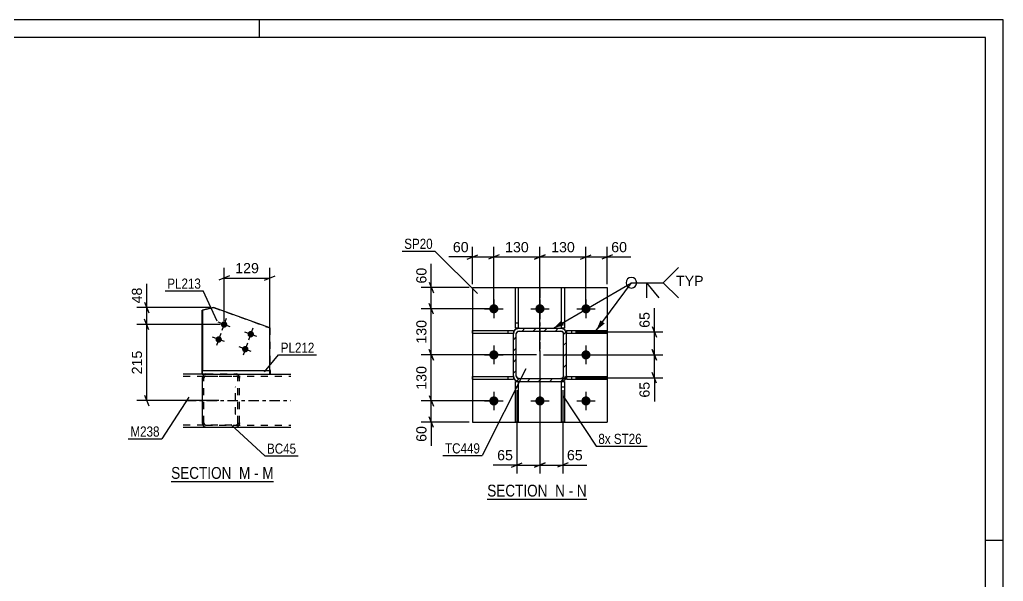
# Model space of a CAD drawing. Header units: millimetres. Extents: x -178 to 663, y -245 to 349.
# Drawn here: x 385.1 to 662.8, y 190.7 to 349.3 of the extents above; entities that cross this region are included whole.
import ezdxf

# ---------------------------------------------------------------- set-up
doc = ezdxf.new("R2010")
doc.units = ezdxf.units.MM
doc.linetypes.add('DXK_LINE_DOT2', pattern=[3.9198, 1.9599, -1.9599])
doc.linetypes.add('DXK_LINE_DOT3', pattern=[5.9187, 2.979, -0.9799, 0.9799, -0.9799])
doc.styles.add('Arial', font='ARIAL.TTF', dxfattribs={"height": 0.2})
doc.styles.add('Arial Narrow', font='ARIALN.TTF', dxfattribs={"height": 0.2})

# ---------------------------------------------------------------- blocks, each defined once
blk = doc.blocks.new('Unknown-339278997-1130')
at = {"color": 5, "linetype": 'Continuous'}
for p, q in [((662.81, 349.29), (-178.19, 349.29)), ((452.81, 344.29), (452.81, 349.29)), ((662.81, -244.71), (662.81, 349.29)), ((657.81, 344.29), (-173.19, 344.29)), ((657.81, -239.71), (657.81, 344.29)), ((662.81, 202.29), (657.81, 202.29))]:
    blk.add_line(p, q, dxfattribs=at)
blk = doc.blocks.new('Unknown-339278997-19 - 26130')
at = {"color": 6, "linetype": 'Continuous'}
blk.add_line((517.13, 213.91), (545.2, 213.91), dxfattribs=at)
at = {"color": 0, "linetype": 'Continuous'}
blk.add_wipeout([(535.24, 214.66), (535.24, 218.16), (517.13, 218.16), (517.13, 214.66)], dxfattribs=at)
at = {"color": 7, "linetype": 'Continuous', "style": 'Arial Narrow'}
blk.add_text('SECTION ', height=3.34, dxfattribs=at).set_placement((517.13, 214.66))
at = {"color": 0, "linetype": 'Continuous'}
blk.add_wipeout([(539.06, 214.66), (539.06, 218.16), (536.29, 218.16), (536.29, 214.66)], dxfattribs=at)
blk.add_wipeout([(541.38, 214.66), (541.38, 218.16), (540.11, 218.16), (540.11, 214.66)], dxfattribs=at)
at = {"color": 7, "linetype": 'Continuous', "style": 'Arial Narrow'}
blk.add_text('N', height=3.34, dxfattribs=at).set_placement((536.29, 214.66))
at = {"color": 0, "linetype": 'Continuous'}
blk.add_wipeout([(545.2, 214.66), (545.2, 218.16), (542.43, 218.16), (542.43, 214.66)], dxfattribs=at)
at = {"color": 7, "linetype": 'Continuous', "style": 'Arial Narrow'}
for s, p in [('N', (542.43, 214.66)), ('-', (540.11, 214.66))]:
    blk.add_text(s, height=3.34, dxfattribs=at).set_placement(p)
blk = doc.blocks.new('Unknown-339278997-22 - 27141')
at = {"color": 6, "linetype": 'Continuous'}
blk.add_line((427.91, 218.91), (456.84, 218.91), dxfattribs=at)
at = {"color": 0, "linetype": 'Continuous'}
blk.add_wipeout([(446.02, 219.66), (446.02, 223.16), (427.91, 223.16), (427.91, 219.66)], dxfattribs=at)
at = {"color": 7, "linetype": 'Continuous', "style": 'Arial Narrow'}
blk.add_text('SECTION ', height=3.34, dxfattribs=at).set_placement((427.91, 219.66))
at = {"color": 0, "linetype": 'Continuous'}
blk.add_wipeout([(450.27, 219.66), (450.27, 223.16), (447.07, 223.16), (447.07, 219.66)], dxfattribs=at)
blk.add_wipeout([(452.59, 219.66), (452.59, 223.16), (451.32, 223.16), (451.32, 219.66)], dxfattribs=at)
at = {"color": 7, "linetype": 'Continuous', "style": 'Arial Narrow'}
blk.add_text('M', height=3.34, dxfattribs=at).set_placement((447.07, 219.66))
at = {"color": 0, "linetype": 'Continuous'}
blk.add_wipeout([(456.84, 219.66), (456.84, 223.16), (453.64, 223.16), (453.64, 219.66)], dxfattribs=at)
at = {"color": 7, "linetype": 'Continuous', "style": 'Arial Narrow'}
for s, p in [('M', (453.64, 219.66)), ('-', (451.32, 219.66))]:
    blk.add_text(s, height=3.34, dxfattribs=at).set_placement(p)
blk = doc.blocks.new('Part-339278997-26217 - 26130')
at = {"color": 2, "linetype": 'Continuous'}
for p, q in [((538.1, 235.66), (538.1, 247.16)), ((538.1, 247.16), (538.9, 247.16)), ((538.9, 247.16), (538.9, 235.66)), ((538.9, 235.66), (538.1, 235.66))]:
    blk.add_line(p, q, dxfattribs=at)
at = {"color": 7, "linetype": 'DXK_LINE_DOT2'}
blk.add_line((538.1, 245.66), (538.9, 245.66), dxfattribs=at)
blk = doc.blocks.new('Part-339278997-26222 - 26130')
at = {"color": 2, "linetype": 'Continuous'}
for p, q in [((539.5, 261.56), (551, 261.56)), ((539.5, 261.56), (539.5, 260.76)), ((551, 260.76), (551, 261.56)), ((539.5, 260.76), (551, 260.76))]:
    blk.add_line(p, q, dxfattribs=at)
at = {"color": 7, "linetype": 'DXK_LINE_DOT2'}
blk.add_line((541, 260.76), (541, 261.56), dxfattribs=at)
blk = doc.blocks.new('Part-339278997-26134 - 26130')
at = {"linetype": 'Continuous'}
h = blk.add_hatch(dxfattribs=at)
h.set_pattern_fill('', scale=0.7, style=0, pattern_type=0)
h.set_pattern_definition([(45, (537.9043, 247.1632), (-1.57154, 1.57154), [])])
h.paths.add_polyline_path([(526.1, 247.16), (537.9, 247.16), (538.52, 247.28), (539.04, 247.63), (539.38, 248.15), (539.5, 248.76), (539.5, 260.56), (539.38, 261.18), (539.04, 261.69), (538.52, 262.04), (537.9, 262.16), (526.1, 262.16), (525.49, 262.04), (524.97, 261.69), (524.63, 261.18), (524.5, 260.56), (524.5, 248.76), (524.63, 248.15), (524.97, 247.63), (525.49, 247.28)])
h.paths.add_polyline_path([(525.37, 248.46), (525.3, 248.76), (525.3, 260.56), (525.37, 260.87), (525.54, 261.13), (525.8, 261.3), (526.1, 261.36), (537.9, 261.36), (538.21, 261.3), (538.47, 261.13), (538.64, 260.87), (538.7, 260.56), (538.7, 248.76), (538.64, 248.46), (538.47, 248.2), (538.21, 248.02), (537.9, 247.96), (526.1, 247.96), (525.8, 248.02), (525.54, 248.2)])
at = {"color": 7, "linetype": 'DXK_LINE_DOT2'}
for p, q in [((524.5, 260.56), (524.63, 261.18)), ((525.49, 262.04), (526.1, 262.16)), ((526.1, 261.36), (525.8, 261.3)), ((526.1, 262.16), (537.9, 262.16)), ((526.1, 261.36), (537.9, 261.36)), ((537.9, 262.16), (538.52, 262.04)), ((538.21, 261.3), (537.9, 261.36)), ((539.38, 261.18), (539.5, 260.56)), ((524.5, 248.76), (524.5, 260.56)), ((525.37, 260.87), (525.3, 260.56)), ((525.3, 248.76), (525.3, 260.56)), ((538.7, 260.56), (538.64, 260.87)), ((538.7, 248.76), (538.7, 260.56)), ((539.5, 248.76), (539.5, 260.56)), ((524.63, 248.15), (524.5, 248.76)), ((525.3, 248.76), (525.37, 248.46)), ((526.1, 247.16), (525.49, 247.28)), ((525.8, 248.02), (526.1, 247.96)), ((526.1, 247.96), (537.9, 247.96)), ((526.1, 247.16), (537.9, 247.16)), ((537.9, 247.96), (538.21, 248.02)), ((538.52, 247.28), (537.9, 247.16)), ((538.64, 248.46), (538.7, 248.76)), ((539.5, 248.76), (539.38, 248.15))]:
    blk.add_line(p, q, dxfattribs=at)
at = {"color": 2, "linetype": 'Continuous'}
for p, q in [((524.63, 261.18), (524.5, 260.56)), ((526.1, 262.16), (525.49, 262.04)), ((525.8, 261.3), (526.1, 261.36)), ((526.1, 262.16), (537.9, 262.16)), ((526.1, 261.36), (537.9, 261.36)), ((538.52, 262.04), (537.9, 262.16)), ((537.9, 261.36), (538.21, 261.3)), ((539.5, 260.56), (539.38, 261.18)), ((524.5, 248.76), (524.5, 260.56)), ((525.3, 260.56), (525.37, 260.87)), ((525.3, 248.76), (525.3, 260.56)), ((538.64, 260.87), (538.7, 260.56)), ((538.7, 248.76), (538.7, 260.56)), ((539.5, 248.76), (539.5, 260.56)), ((524.5, 248.76), (524.63, 248.15)), ((525.37, 248.46), (525.3, 248.76)), ((525.49, 247.28), (526.1, 247.16)), ((526.1, 247.96), (525.8, 248.02)), ((526.1, 247.96), (537.9, 247.96)), ((526.1, 247.16), (537.9, 247.16)), ((538.21, 248.02), (537.9, 247.96)), ((537.9, 247.16), (538.52, 247.28)), ((538.7, 248.76), (538.64, 248.46)), ((539.38, 248.15), (539.5, 248.76))]:
    blk.add_line(p, q, dxfattribs=at)
at = {"color": 7, "linetype": 'DXK_LINE_DOT3'}
blk.add_line((532, 254.66), (532, 254.66), dxfattribs=at)
at = {"color": 7, "linetype": 'DXK_LINE_DOT2'}
for centre, radius, start, end in [((526.1, 260.56), 1.6, 112.5, 157.5), ((526.1, 260.56), 0.8, 112.5, 157.5), ((537.9, 260.56), 0.8, 22.5, 67.5), ((537.9, 260.56), 1.6, 22.5, 67.5), ((526.1, 248.76), 1.6, 202.5, 247.5), ((526.1, 248.76), 0.8, 202.5, 247.5), ((537.9, 248.76), 0.8, 292.5, 337.5), ((537.9, 248.76), 1.6, 292.5, 337.5)]:
    blk.add_arc(centre, radius, start, end, dxfattribs=at)
at = {"color": 2, "linetype": 'Continuous'}
for centre, radius, start, end in [((526.1, 260.56), 1.6, 112.5, 157.5), ((526.1, 260.56), 0.8, 112.5, 157.5), ((537.9, 260.56), 0.8, 22.5, 67.5), ((537.9, 260.56), 1.6, 22.5, 67.5), ((526.1, 248.76), 1.6, 202.5, 247.5), ((526.1, 248.76), 0.8, 202.5, 247.5), ((537.9, 248.76), 0.8, 292.5, 337.5), ((537.9, 248.76), 1.6, 292.5, 337.5)]:
    blk.add_arc(centre, radius, start, end, dxfattribs=at)
blk = doc.blocks.new('Part-339278997-26219 - 26130')
at = {"color": 2, "linetype": 'Continuous'}
for p, q in [((538.1, 262.16), (538.1, 273.66)), ((538.1, 273.66), (538.9, 273.66)), ((538.9, 273.66), (538.9, 262.16)), ((538.9, 262.16), (538.1, 262.16))]:
    blk.add_line(p, q, dxfattribs=at)
at = {"color": 7, "linetype": 'DXK_LINE_DOT2'}
blk.add_line((538.1, 263.66), (538.9, 263.66), dxfattribs=at)
blk = doc.blocks.new('Part-339278997-26187 - 26130')
at = {"linetype": 'Continuous'}
for points in [[(532, 262.06, -1), (532, 262.26, -1)], [(532, 247.06, -1), (532, 247.26, -1)]]:
    blk.add_hatch(color=246, dxfattribs=at).paths.add_polyline_path(points)
at = {"color": 2, "linetype": 'Continuous'}
for p, q in [((513, 273.66), (551, 273.66)), ((513, 273.66), (513, 235.66)), ((551, 273.66), (551, 235.66)), ((513, 235.66), (551, 235.66))]:
    blk.add_line(p, q, dxfattribs=at)
at = {"color": 7, "linetype": 'DXK_LINE_DOT3'}
blk.add_line((532, 273.66), (532, 235.66), dxfattribs=at)
at = {"color": 246, "linetype": 'DXK_LINE_DOT2'}
blk.add_line((532, 262.16), (532, 247.16), dxfattribs=at)
at = {"color": 246, "linetype": 'Continuous'}
for centre in [(532, 262.16), (532, 247.16)]:
    blk.add_circle(centre, 0.1, dxfattribs=at)
blk = doc.blocks.new('Part-339278997-26218 - 26130')
at = {"color": 2, "linetype": 'Continuous'}
for p, q in [((525.1, 235.66), (525.1, 247.16)), ((525.1, 247.16), (525.9, 247.16)), ((525.9, 247.16), (525.9, 235.66)), ((525.9, 235.66), (525.1, 235.66))]:
    blk.add_line(p, q, dxfattribs=at)
at = {"color": 7, "linetype": 'DXK_LINE_DOT2'}
blk.add_line((525.1, 245.66), (525.9, 245.66), dxfattribs=at)
blk = doc.blocks.new('Part-339278997-26220 - 26130')
at = {"color": 2, "linetype": 'Continuous'}
for p, q in [((525.1, 262.16), (525.1, 273.66)), ((525.1, 273.66), (525.9, 273.66)), ((525.9, 273.66), (525.9, 262.16)), ((525.9, 262.16), (525.1, 262.16))]:
    blk.add_line(p, q, dxfattribs=at)
at = {"color": 7, "linetype": 'DXK_LINE_DOT2'}
blk.add_line((525.1, 263.66), (525.9, 263.66), dxfattribs=at)
blk = doc.blocks.new('Part-339278997-26221 - 26130')
at = {"color": 2, "linetype": 'Continuous'}
for p, q in [((539.5, 248.56), (551, 248.56)), ((539.5, 248.56), (539.5, 247.76)), ((539.5, 247.76), (551, 247.76)), ((551, 247.76), (551, 248.56))]:
    blk.add_line(p, q, dxfattribs=at)
at = {"color": 7, "linetype": 'DXK_LINE_DOT2'}
blk.add_line((541, 247.76), (541, 248.56), dxfattribs=at)
blk = doc.blocks.new('Part-339278997-26223 - 26130')
at = {"color": 2, "linetype": 'Continuous'}
for p, q in [((513, 247.76), (513, 248.56)), ((513, 248.56), (524.5, 248.56)), ((513, 247.76), (524.5, 247.76)), ((524.5, 248.56), (524.5, 247.76))]:
    blk.add_line(p, q, dxfattribs=at)
at = {"color": 7, "linetype": 'DXK_LINE_DOT2'}
blk.add_line((523, 247.76), (523, 248.56), dxfattribs=at)
blk = doc.blocks.new('Part-339278997-26224 - 26130')
at = {"color": 2, "linetype": 'Continuous'}
for p, q in [((513, 260.76), (513, 261.56)), ((513, 261.56), (524.5, 261.56)), ((524.5, 261.56), (524.5, 260.76)), ((513, 260.76), (524.5, 260.76))]:
    blk.add_line(p, q, dxfattribs=at)
at = {"color": 7, "linetype": 'DXK_LINE_DOT2'}
blk.add_line((523, 260.76), (523, 261.56), dxfattribs=at)
blk = doc.blocks.new('Bolt-339278997-26238 - 26130')
at = {"linetype": 'Continuous'}
for points in [[(520.3, 267.66, -1), (517.7, 267.66, -1)], [(533.3, 267.66, -1), (530.7, 267.66, -1)], [(546.3, 267.66, -1), (543.7, 267.66, -1)], [(520.3, 254.66, -1), (517.7, 254.66, -1)], [(546.3, 254.66, -1), (543.7, 254.66, -1)], [(520.3, 241.66, -1), (517.7, 241.66, -1)], [(533.3, 241.66, -1), (530.7, 241.66, -1)], [(546.3, 241.66, -1), (543.7, 241.66, -1)]]:
    blk.add_hatch(color=1, dxfattribs=at).paths.add_polyline_path(points)
at = {"color": 1, "linetype": 'Continuous'}
for p, q in [((519, 270.26), (519, 265.06)), ((532, 270.26), (532, 265.06)), ((545, 270.26), (545, 265.06)), ((516.4, 267.66), (521.6, 267.66)), ((529.4, 267.66), (534.6, 267.66)), ((542.4, 267.66), (547.6, 267.66)), ((519, 257.26), (519, 252.06)), ((545, 257.26), (545, 252.06)), ((516.4, 254.66), (521.6, 254.66)), ((542.4, 254.66), (547.6, 254.66)), ((516.4, 241.66), (521.6, 241.66)), ((519, 244.26), (519, 239.06)), ((529.4, 241.66), (534.6, 241.66)), ((532, 244.26), (532, 239.06)), ((542.4, 241.66), (547.6, 241.66)), ((545, 244.26), (545, 239.06))]:
    blk.add_line(p, q, dxfattribs=at)
blk = doc.blocks.new('Part-339278997-27148 - 27141')
at = {"color": 2, "linetype": 'Continuous'}
for p, q in [((431.3, 249.28), (436.74, 249.28)), ((436.81, 248.54), (436.75, 248.08)), ((436.75, 235.48), (436.75, 248.08)), ((437, 248.93), (436.81, 248.54)), ((437.27, 249.19), (437, 248.93)), ((437.58, 249.28), (437.27, 249.19)), ((437.47, 249.28), (437.8, 249.28)), ((431.3, 234.28), (437.49, 234.28))]:
    blk.add_line(p, q, dxfattribs=at)
at = {"color": 7, "linetype": 'DXK_LINE_DOT2'}
for p, q in [((431.3, 248.68), (446.33, 248.68)), ((436.74, 249.28), (437.47, 249.28)), ((437.17, 248.08), (437.2, 248.31)), ((437.17, 235.48), (437.17, 248.08)), ((437.2, 248.31), (437.29, 248.51)), ((437.29, 248.51), (437.3, 248.51)), ((437.3, 248.51), (437.42, 248.64)), ((437.42, 248.64), (437.58, 248.68)), ((437.8, 249.28), (446.33, 249.28)), ((446.65, 249.19), (446.33, 249.28)), ((446.33, 248.68), (446.49, 248.64)), ((446.49, 248.64), (446.63, 248.51)), ((446.63, 248.51), (446.72, 248.31)), ((446.65, 249.19), (446.68, 249.16)), ((446.68, 249.16), (446.92, 248.93)), ((446.72, 248.31), (446.75, 248.08)), ((446.75, 235.48), (446.75, 248.08)), ((447.1, 248.54), (446.92, 248.93)), ((447.16, 248.08), (447.1, 248.54)), ((447.16, 235.48), (447.16, 248.08)), ((431.3, 234.88), (446.33, 234.88)), ((436.75, 235.48), (436.81, 235.02)), ((436.81, 235.02), (437, 234.63)), ((437, 234.63), (437.27, 234.37)), ((437.2, 235.25), (437.17, 235.48)), ((437.29, 235.06), (437.2, 235.25)), ((437.27, 234.37), (437.58, 234.28)), ((437.29, 235.06), (437.36, 235)), ((437.36, 235), (437.42, 234.93)), ((437.42, 234.93), (437.58, 234.88)), ((437.49, 234.28), (446.33, 234.28)), ((446.49, 234.93), (446.33, 234.88)), ((446.33, 234.28), (446.65, 234.37)), ((446.63, 235.06), (446.49, 234.93)), ((446.72, 235.25), (446.63, 235.06)), ((446.65, 234.37), (446.92, 234.63)), ((446.75, 235.48), (446.72, 235.25)), ((446.92, 234.63), (447.1, 235.02)), ((447.1, 235.02), (447.16, 235.48))]:
    blk.add_line(p, q, dxfattribs=at)
blk = doc.blocks.new('Part-339278997-27146 - 27141')
at = {"color": 2, "linetype": 'Continuous'}
for p, q in [((436.75, 248.05), (436.81, 248.51)), ((436.75, 235.45), (436.75, 248.05)), ((436.81, 248.51), (437, 248.9)), ((437, 248.9), (437.27, 249.16)), ((437.27, 249.16), (437.58, 249.25)), ((437.58, 249.25), (461.7, 249.25)), ((436.81, 235), (436.75, 235.45)), ((437, 234.61), (436.81, 235)), ((437.27, 234.35), (437, 234.61)), ((437.58, 234.25), (437.27, 234.35)), ((437.58, 234.25), (461.7, 234.25))]:
    blk.add_line(p, q, dxfattribs=at)
at = {"color": 7, "linetype": 'DXK_LINE_DOT2'}
for p, q in [((437.2, 248.28), (437.17, 248.05)), ((437.17, 235.45), (437.17, 248.05)), ((437.29, 248.48), (437.2, 248.28)), ((437.42, 248.61), (437.29, 248.48)), ((437.58, 248.65), (437.42, 248.61)), ((437.58, 248.65), (461.7, 248.65)), ((446.33, 249.25), (446.65, 249.16)), ((446.49, 248.61), (446.33, 248.65)), ((446.63, 248.48), (446.49, 248.61)), ((446.72, 248.28), (446.63, 248.48)), ((446.65, 249.16), (446.92, 248.9)), ((446.75, 248.05), (446.72, 248.28)), ((446.75, 235.45), (446.75, 248.05)), ((446.92, 248.9), (447.1, 248.51)), ((447.1, 248.51), (447.16, 248.05)), ((447.16, 235.45), (447.16, 248.05)), ((437.17, 235.45), (437.2, 235.22)), ((437.2, 235.22), (437.29, 235.03)), ((437.29, 235.03), (437.42, 234.9)), ((437.42, 234.9), (437.58, 234.85)), ((437.58, 234.85), (461.7, 234.85)), ((446.33, 234.85), (446.49, 234.9)), ((446.65, 234.35), (446.33, 234.25)), ((446.49, 234.9), (446.63, 235.03)), ((446.63, 235.03), (446.72, 235.22)), ((446.92, 234.61), (446.65, 234.35)), ((446.72, 235.22), (446.75, 235.45)), ((447.1, 235), (446.92, 234.61)), ((447.16, 235.45), (447.1, 235))]:
    blk.add_line(p, q, dxfattribs=at)
at = {"color": 7, "linetype": 'DXK_LINE_DOT3'}
blk.add_line((431.96, 241.75), (461.7, 241.75), dxfattribs=at)
blk = doc.blocks.new('Part-339278997-27149 - 27141')
at = {"color": 7, "linetype": 'DXK_LINE_DOT2'}
for p, q in [((446.03, 245.55), (446.01, 245.67)), ((446.03, 237.95), (446.03, 245.55)), ((446.01, 237.84), (446.03, 237.95))]:
    blk.add_line(p, q, dxfattribs=at)
blk = doc.blocks.new('Part-339278997-27208 - 27141')
at = {"color": 2, "linetype": 'Continuous'}
for p, q in [((436.71, 250.25), (436.67, 250.25)), ((436.67, 250.25), (455.83, 250.25)), ((436.67, 249.28), (436.67, 250.25)), ((436.74, 249.25), (436.74, 250.25)), ((455.83, 250.25), (455.83, 249.25)), ((436.73, 249.25), (437.32, 249.25))]:
    blk.add_line(p, q, dxfattribs=at)
at = {"color": 7, "linetype": 'DXK_LINE_DOT2'}
for p, q in [((436.71, 250.25), (436.74, 250.25)), ((455.76, 249.25), (455.76, 250.25)), ((455.76, 250.25), (455.83, 250.25)), ((436.67, 249.25), (436.67, 249.28)), ((436.73, 249.25), (436.67, 249.25)), ((436.67, 249.25), (436.73, 249.25)), ((437.32, 249.25), (455.83, 249.25)), ((455.83, 249.25), (455.76, 249.25))]:
    blk.add_line(p, q, dxfattribs=at)
blk = doc.blocks.new('Part-339278997-27225 - 27141')
at = {"color": 2, "linetype": 'Continuous'}
for p, q in [((436.7, 267.25), (439.82, 268.06)), ((436.7, 250.25), (436.7, 267.25)), ((436.7, 267.25), (436.71, 267.25)), ((439.82, 268.06), (436.71, 267.25)), ((436.71, 267.25), (436.71, 250.25)), ((455.8, 262.25), (439.82, 268.06)), ((455.8, 250.25), (455.8, 262.25)), ((436.71, 250.25), (436.7, 250.25)), ((436.7, 250.25), (436.71, 250.25)), ((436.71, 250.25), (436.74, 250.25))]:
    blk.add_line(p, q, dxfattribs=at)
at = {"color": 7, "linetype": 'DXK_LINE_DOT2'}
for p, q in [((439.82, 268.06), (455.79, 262.25)), ((439.82, 268.06), (439.82, 268.06)), ((455.79, 262.25), (455.79, 250.25)), ((455.79, 262.25), (455.8, 262.25)), ((436.74, 250.25), (455.8, 250.25))]:
    blk.add_line(p, q, dxfattribs=at)
blk = doc.blocks.new('Bolt-339278997-27259 - 27141')
at = {"linetype": 'Continuous'}
for points in [[(441.96, 263.23), (441.98, 263.42), (442.03, 263.6), (442.13, 263.76), (442.25, 263.9), (442.41, 264.01), (442.58, 264.09), (442.76, 264.13), (442.95, 264.13), (443.13, 264.09), (443.31, 264.01), (443.46, 263.9), (443.58, 263.76), (443.68, 263.6), (443.74, 263.42), (443.76, 263.23), (443.74, 263.05), (443.68, 262.87), (443.58, 262.7), (443.46, 262.56), (443.31, 262.45), (443.13, 262.38), (442.95, 262.34), (442.76, 262.34), (442.58, 262.38), (442.41, 262.45), (442.25, 262.56), (442.13, 262.7), (442.03, 262.87), (441.98, 263.05)], [(449.47, 260.5), (449.49, 260.69), (449.55, 260.87), (449.65, 261.03), (449.77, 261.17), (449.92, 261.28), (450.1, 261.35), (450.28, 261.39), (450.47, 261.39), (450.65, 261.35), (450.82, 261.28), (450.98, 261.17), (451.1, 261.03), (451.2, 260.87), (451.25, 260.69), (451.27, 260.5), (451.25, 260.31), (451.2, 260.13), (451.1, 259.97), (450.98, 259.83), (450.82, 259.72), (450.65, 259.64), (450.47, 259.6), (450.28, 259.6), (450.1, 259.64), (449.92, 259.72), (449.77, 259.83), (449.65, 259.97), (449.55, 260.13), (449.49, 260.31)], [(440.42, 259), (440.44, 259.19), (440.5, 259.37), (440.59, 259.53), (440.72, 259.67), (440.87, 259.78), (441.04, 259.86), (441.22, 259.9), (441.41, 259.9), (441.6, 259.86), (441.77, 259.78), (441.92, 259.67), (442.05, 259.53), (442.14, 259.37), (442.2, 259.19), (442.22, 259), (442.2, 258.82), (442.14, 258.64), (442.05, 258.47), (441.92, 258.33), (441.77, 258.22), (441.6, 258.15), (441.41, 258.11), (441.22, 258.11), (441.04, 258.15), (440.87, 258.22), (440.72, 258.33), (440.59, 258.47), (440.5, 258.64), (440.44, 258.82)], [(447.94, 256.27), (447.96, 256.46), (448.01, 256.64), (448.11, 256.8), (448.23, 256.94), (448.39, 257.05), (448.56, 257.13), (448.74, 257.16), (448.93, 257.16), (449.11, 257.13), (449.29, 257.05), (449.44, 256.94), (449.56, 256.8), (449.66, 256.64), (449.72, 256.46), (449.74, 256.27), (449.72, 256.08), (449.66, 255.9), (449.56, 255.74), (449.44, 255.6), (449.29, 255.49), (449.11, 255.41), (448.93, 255.37), (448.74, 255.37), (448.56, 255.41), (448.39, 255.49), (448.23, 255.6), (448.11, 255.74), (448.01, 255.9), (447.96, 256.08)]]:
    blk.add_hatch(color=1, dxfattribs=at).paths.add_polyline_path(points)
at = {"color": 1, "linetype": 'Continuous'}
for p, q in [((444.54, 262.62), (441.16, 263.85)), ((443.47, 264.92), (442.24, 261.54)), ((452.06, 259.88), (448.68, 261.11)), ((450.99, 262.19), (449.76, 258.81)), ((443.01, 258.39), (439.62, 259.62)), ((441.93, 260.7), (440.7, 257.31)), ((450.52, 255.65), (447.14, 256.89)), ((449.45, 257.96), (448.22, 254.58))]:
    blk.add_line(p, q, dxfattribs=at)
blk = doc.blocks.new('StraightDimension-339278997-26892 - 26130')
at = {"color": 7, "linetype": 'Continuous'}
for p, q in [((518, 241.66), (498.47, 241.66)), ((500.72, 243.16), (501.92, 240.16)), ((501.32, 235.66), (501.32, 241.66)), ((501.92, 234.16), (500.72, 237.16)), ((512, 235.66), (498.47, 235.66))]:
    blk.add_line(p, q, dxfattribs=at)
at = {"color": 0}
blk.add_wipeout([(500.57, 235.14), (496.37, 235.14), (496.37, 229.49), (500.57, 229.49)], dxfattribs=at)
at = {"color": 7, "linetype": 'Continuous'}
blk.add_line((501.32, 235.66), (501.32, 228.97), dxfattribs=at)
blk.add_line((501.32, 235.66), (501.32, 228.97), dxfattribs=at)
at = {"color": 3, "style": 'Arial'}
blk.add_text('60', height=2.865, rotation=90.0002, dxfattribs=at).set_placement((499.97, 230.09))
blk = doc.blocks.new('StraightDimension-339278997-26848 - 26130')
at = {"color": 7, "linetype": 'Continuous'}
for p, q in [((545, 268.66), (545, 285.14)), ((551, 274.66), (551, 285.14)), ((543.5, 281.69), (546.5, 282.89)), ((545, 282.29), (551, 282.29)), ((552.5, 282.89), (549.5, 281.69))]:
    blk.add_line(p, q, dxfattribs=at)
at = {"color": 0}
blk.add_wipeout([(557.18, 283.04), (557.18, 287.24), (551.53, 287.24), (551.53, 283.04)], dxfattribs=at)
at = {"color": 7, "linetype": 'Continuous'}
blk.add_line((551, 282.29), (557.7, 282.29), dxfattribs=at)
blk.add_line((551, 282.29), (557.7, 282.29), dxfattribs=at)
at = {"color": 3, "style": 'Arial'}
blk.add_text('60', height=2.865, dxfattribs=at).set_placement((552.13, 283.64))
blk = doc.blocks.new('StraightDimension-339278997-26889 - 26130')
at = {"color": 7, "linetype": 'Continuous'}
for p, q in [((500.72, 275.16), (501.92, 272.16)), ((512, 273.66), (498.47, 273.66)), ((501.32, 267.66), (501.32, 273.66)), ((518, 267.66), (498.47, 267.66)), ((501.92, 266.16), (500.72, 269.16))]:
    blk.add_line(p, q, dxfattribs=at)
at = {"color": 0}
blk.add_wipeout([(500.57, 279.84), (496.37, 279.84), (496.37, 274.19), (500.57, 274.19)], dxfattribs=at)
at = {"color": 7, "linetype": 'Continuous'}
blk.add_line((501.32, 273.66), (501.32, 280.36), dxfattribs=at)
blk.add_line((501.32, 273.66), (501.32, 280.36), dxfattribs=at)
at = {"color": 3, "style": 'Arial'}
blk.add_text('60', height=2.865, rotation=90.0002, dxfattribs=at).set_placement((499.97, 274.79))
blk = doc.blocks.new('StraightDimension-339278997-26850 - 26130')
at = {"color": 7, "linetype": 'Continuous'}
for p, q in [((519, 268.66), (519, 285.14)), ((532, 255.66), (532, 285.14)), ((520.5, 282.89), (517.5, 281.69)), ((519, 282.29), (532, 282.29)), ((530.5, 281.69), (533.5, 282.89))]:
    blk.add_line(p, q, dxfattribs=at)
at = {"color": 0}
blk.add_wipeout([(529.44, 283.04), (529.44, 287.24), (521.57, 287.24), (521.57, 283.04)], dxfattribs=at)
at = {"color": 3, "style": 'Arial'}
blk.add_text('130', height=2.865, dxfattribs=at).set_placement((522.17, 283.64))
blk = doc.blocks.new('StraightDimension-339278997-26849 - 26130')
at = {"color": 7, "linetype": 'Continuous'}
for p, q in [((532, 255.66), (532, 285.14)), ((545, 268.66), (545, 285.14)), ((533.5, 282.89), (530.5, 281.69)), ((532, 282.29), (545, 282.29)), ((543.5, 281.69), (546.5, 282.89))]:
    blk.add_line(p, q, dxfattribs=at)
at = {"color": 0}
blk.add_wipeout([(542.44, 283.04), (542.44, 287.24), (534.57, 287.24), (534.57, 283.04)], dxfattribs=at)
at = {"color": 3, "style": 'Arial'}
blk.add_text('130', height=2.865, dxfattribs=at).set_placement((535.17, 283.64))
blk = doc.blocks.new('StraightDimension-339278997-26944 - 26130')
at = {"color": 7, "linetype": 'Continuous'}
for p, q in [((542, 261.16), (566.72, 261.16)), ((563.72, 262.66), (564.92, 259.66)), ((564.32, 254.66), (564.32, 261.16)), ((564.92, 253.16), (563.72, 256.16)), ((533, 254.66), (566.72, 254.66))]:
    blk.add_line(p, q, dxfattribs=at)
at = {"color": 0}
blk.add_wipeout([(563.57, 267.34), (559.37, 267.34), (559.37, 261.69), (563.57, 261.69)], dxfattribs=at)
at = {"color": 7, "linetype": 'Continuous'}
blk.add_line((564.32, 261.16), (564.32, 267.86), dxfattribs=at)
blk.add_line((564.32, 261.16), (564.32, 267.86), dxfattribs=at)
at = {"color": 3, "style": 'Arial'}
blk.add_text('65', height=2.865, rotation=90.0002, dxfattribs=at).set_placement((562.97, 262.29))
blk = doc.blocks.new('StraightDimension-339278997-26851 - 26130')
at = {"color": 7, "linetype": 'Continuous'}
for p, q in [((513, 274.66), (513, 285.14)), ((519, 268.66), (519, 285.14)), ((511.5, 281.69), (514.5, 282.89)), ((513, 282.29), (519, 282.29)), ((520.5, 282.89), (517.5, 281.69))]:
    blk.add_line(p, q, dxfattribs=at)
at = {"color": 0}
blk.add_wipeout([(512.48, 283.04), (512.48, 287.24), (506.83, 287.24), (506.83, 283.04)], dxfattribs=at)
at = {"color": 7, "linetype": 'Continuous'}
blk.add_line((513, 282.29), (506.31, 282.29), dxfattribs=at)
blk.add_line((513, 282.29), (506.31, 282.29), dxfattribs=at)
at = {"color": 3, "style": 'Arial'}
blk.add_text('60', height=2.865, dxfattribs=at).set_placement((507.43, 283.64))
blk = doc.blocks.new('StraightDimension-339278997-26890 - 26130')
at = {"color": 7, "linetype": 'Continuous'}
for p, q in [((518, 267.66), (498.47, 267.66)), ((501.92, 266.16), (500.72, 269.16)), ((501.32, 254.66), (501.32, 267.66)), ((500.72, 256.16), (501.92, 253.16)), ((531, 254.66), (498.47, 254.66))]:
    blk.add_line(p, q, dxfattribs=at)
at = {"color": 0}
blk.add_wipeout([(500.57, 265.1), (496.37, 265.1), (496.37, 257.23), (500.57, 257.23)], dxfattribs=at)
at = {"color": 3, "style": 'Arial'}
blk.add_text('130', height=2.865, rotation=90.0002, dxfattribs=at).set_placement((499.97, 257.83))
blk = doc.blocks.new('StraightDimension-339278997-26891 - 26130')
at = {"color": 7, "linetype": 'Continuous'}
for p, q in [((501.92, 253.16), (500.72, 256.16)), ((531, 254.66), (498.47, 254.66)), ((501.32, 241.66), (501.32, 254.66)), ((518, 241.66), (498.47, 241.66)), ((500.72, 243.16), (501.92, 240.16))]:
    blk.add_line(p, q, dxfattribs=at)
at = {"color": 0}
blk.add_wipeout([(500.57, 252.1), (496.37, 252.1), (496.37, 244.23), (500.57, 244.23)], dxfattribs=at)
at = {"color": 3, "style": 'Arial'}
blk.add_text('130', height=2.865, rotation=90.0002, dxfattribs=at).set_placement((499.97, 244.83))
blk = doc.blocks.new('StraightDimension-339278997-26930 - 26130')
at = {"color": 7, "linetype": 'Continuous'}
for p, q in [((532, 253.66), (532, 221.16)), ((538.5, 244.66), (538.5, 221.16)), ((530.5, 222.96), (533.5, 224.16)), ((532, 223.56), (538.5, 223.56)), ((540, 224.16), (537, 222.96))]:
    blk.add_line(p, q, dxfattribs=at)
at = {"color": 0}
blk.add_wipeout([(544.68, 224.31), (544.68, 228.51), (539.03, 228.51), (539.03, 224.31)], dxfattribs=at)
at = {"color": 7, "linetype": 'Continuous'}
blk.add_line((538.5, 223.56), (545.2, 223.56), dxfattribs=at)
blk.add_line((538.5, 223.56), (545.2, 223.56), dxfattribs=at)
at = {"color": 3, "style": 'Arial'}
blk.add_text('65', height=2.865, dxfattribs=at).set_placement((539.63, 224.91))
blk = doc.blocks.new('StraightDimension-339278997-26931 - 26130')
at = {"color": 7, "linetype": 'Continuous'}
for p, q in [((532, 253.66), (532, 221.16)), ((525.5, 244.66), (525.5, 221.16)), ((524, 222.96), (527, 224.16)), ((525.5, 223.56), (532, 223.56)), ((533.5, 224.16), (530.5, 222.96))]:
    blk.add_line(p, q, dxfattribs=at)
at = {"color": 0}
blk.add_wipeout([(524.98, 224.31), (524.98, 228.51), (519.33, 228.51), (519.33, 224.31)], dxfattribs=at)
at = {"color": 7, "linetype": 'Continuous'}
blk.add_line((525.5, 223.56), (518.81, 223.56), dxfattribs=at)
blk.add_line((525.5, 223.56), (518.81, 223.56), dxfattribs=at)
at = {"color": 3, "style": 'Arial'}
blk.add_text('65', height=2.865, dxfattribs=at).set_placement((519.93, 224.91))
blk = doc.blocks.new('StraightDimension-339278997-26945 - 26130')
at = {"color": 7, "linetype": 'Continuous'}
for p, q in [((563.72, 256.16), (564.92, 253.16)), ((533, 254.66), (566.72, 254.66)), ((564.32, 248.16), (564.32, 254.66)), ((542, 248.16), (566.72, 248.16)), ((564.92, 246.66), (563.72, 249.66))]:
    blk.add_line(p, q, dxfattribs=at)
at = {"color": 0}
blk.add_wipeout([(563.57, 247.64), (559.37, 247.64), (559.37, 241.99), (563.57, 241.99)], dxfattribs=at)
at = {"color": 7, "linetype": 'Continuous'}
blk.add_line((564.32, 248.16), (564.32, 241.47), dxfattribs=at)
blk.add_line((564.32, 248.16), (564.32, 241.47), dxfattribs=at)
at = {"color": 3, "style": 'Arial'}
blk.add_text('65', height=2.865, rotation=90.0002, dxfattribs=at).set_placement((562.97, 242.59))
blk = doc.blocks.new('StraightDimension-339278997-27427 - 27141')
at = {"color": 7, "linetype": 'Continuous'}
for p, q in [((420.43, 269.56), (421.63, 266.56)), ((438.82, 268.06), (418.18, 268.06)), ((421.03, 263.23), (421.03, 268.06)), ((421.63, 261.73), (420.43, 264.73)), ((441.83, 263.23), (418.18, 263.23))]:
    blk.add_line(p, q, dxfattribs=at)
at = {"color": 0}
blk.add_wipeout([(420.28, 274.23), (416.08, 274.23), (416.08, 268.59), (420.28, 268.59)], dxfattribs=at)
at = {"color": 7, "linetype": 'Continuous'}
blk.add_line((421.03, 268.06), (421.03, 274.76), dxfattribs=at)
blk.add_line((421.03, 268.06), (421.03, 274.76), dxfattribs=at)
at = {"color": 3, "style": 'Arial'}
blk.add_text('48', height=2.865, rotation=90.0002, dxfattribs=at).set_placement((419.68, 269.19))
blk = doc.blocks.new('StraightDimension-339278997-27428 - 27141')
at = {"color": 7, "linetype": 'Continuous'}
for p, q in [((421.63, 261.73), (420.43, 264.73)), ((441.83, 263.23), (418.18, 263.23)), ((421.03, 241.75), (421.03, 263.23)), ((441.35, 241.75), (418.18, 241.75)), ((420.43, 243.25), (421.63, 240.25))]:
    blk.add_line(p, q, dxfattribs=at)
at = {"color": 0}
blk.add_wipeout([(420.28, 256.43), (416.08, 256.43), (416.08, 248.56), (420.28, 248.56)], dxfattribs=at)
at = {"color": 3, "style": 'Arial'}
blk.add_text('215', height=2.865, rotation=90.0002, dxfattribs=at).set_placement((419.68, 249.16))
blk = doc.blocks.new('StraightDimension-339278997-27446 - 27141')
at = {"color": 7, "linetype": 'Continuous'}
for p, q in [((442.87, 264.23), (442.87, 279.21)), ((455.8, 251.62), (455.8, 279.21)), ((444.37, 276.96), (441.37, 275.76)), ((442.87, 276.36), (455.8, 276.36)), ((454.3, 275.76), (457.3, 276.96))]:
    blk.add_line(p, q, dxfattribs=at)
at = {"color": 0}
blk.add_wipeout([(453.27, 277.11), (453.27, 281.31), (445.4, 281.31), (445.4, 277.11)], dxfattribs=at)
at = {"color": 3, "style": 'Arial'}
blk.add_text('129', height=2.865, dxfattribs=at).set_placement((446, 277.71))
blk = doc.blocks.new('Mark-339278997-26985 - 26130')
at = {"color": 0}
blk.add_wipeout([(515.08, 226.83), (515.08, 229.83), (505.22, 229.83), (505.22, 226.83)], dxfattribs=at)
blk.add_wipeout([(515.08, 226.83), (515.08, 229.83), (505.22, 229.83), (505.22, 226.83)], dxfattribs=at)
at = {"color": 30, "linetype": 'Continuous'}
for p in [(528.01, 250.72), (504.62, 226.23)]:
    blk.add_line(p, (515.68, 226.23), dxfattribs=at)
at = {"color": 3, "style": 'Arial Narrow'}
blk.add_text('TC449', height=2.863, dxfattribs=at).set_placement((505.22, 226.83))
blk = doc.blocks.new('MarkSet-339278997-26703 - 26130')
at = {"color": 0}
blk.add_wipeout([(551.97, 229.51), (551.97, 232.51), (548.5, 232.51), (548.5, 229.51)], dxfattribs=at)
blk.add_wipeout([(551.97, 229.51), (551.97, 232.51), (548.5, 232.51), (548.5, 229.51)], dxfattribs=at)
at = {"color": 30, "linetype": 'Continuous'}
blk.add_line((538.52, 243.03), (547.9, 228.91), dxfattribs=at)
at = {"color": 0}
blk.add_wipeout([(560.73, 229.51), (560.73, 232.51), (552.87, 232.51), (552.87, 229.51)], dxfattribs=at)
blk.add_wipeout([(560.73, 229.51), (560.73, 232.51), (552.87, 232.51), (552.87, 229.51)], dxfattribs=at)
at = {"color": 30, "linetype": 'Continuous'}
blk.add_line((547.9, 228.91), (562.23, 228.91), dxfattribs=at)
at = {"color": 3, "style": 'Arial Narrow'}
for s, p in [('8x', (548.5, 229.51)), ('ST26', (552.87, 229.51))]:
    blk.add_text(s, height=2.863, dxfattribs=at).set_placement(p)
blk = doc.blocks.new('Mark-339278997-26988 - 26130')
at = {"color": 0}
blk.add_wipeout([(501.74, 284.58), (501.74, 287.58), (493.7, 287.58), (493.7, 284.58)], dxfattribs=at)
blk.add_wipeout([(501.74, 284.58), (501.74, 287.58), (493.7, 287.58), (493.7, 284.58)], dxfattribs=at)
at = {"color": 30, "linetype": 'Continuous'}
for p in [(493.1, 283.98), (514.4, 271.98)]:
    blk.add_line(p, (502.34, 283.98), dxfattribs=at)
at = {"color": 3, "style": 'Arial Narrow'}
blk.add_text('SP20', height=2.863, dxfattribs=at).set_placement((493.7, 284.58))
blk = doc.blocks.new('WeldMark-339278997-27027 - 26130')
at = {"linetype": 'Continuous'}
for points in [[(538.8, 263.03), (535.83, 262.16), (538.04, 264.32)], [(550.3, 263.53), (547.91, 261.56), (549.09, 264.42)]]:
    blk.add_hatch(color=30, dxfattribs=at).paths.add_polyline_path(points)
at = {"color": 30, "linetype": 'Continuous'}
for p, q in [((535.83, 262.16), (557.82, 275.02)), ((547.91, 261.56), (557.82, 275.02)), ((557.82, 275.02), (566.82, 275.02))]:
    blk.add_line(p, q, dxfattribs=at)
at = {"color": 3, "linetype": 'Continuous'}
for q in [(565.54, 270.73), (562.11, 270.73)]:
    blk.add_line((562.11, 275.02), q, dxfattribs=at)
for start, end in [(90, 270), (270, 90)]:
    blk.add_arc((557.82, 275.02), 1.5, start, end, dxfattribs=at)
at = {"color": 0, "linetype": 'Continuous'}
blk.add_wipeout([(578.2, 274.12), (578.2, 277.12), (570.42, 277.12), (570.42, 274.12)], dxfattribs=at)
blk.add_wipeout([(578.2, 274.12), (578.2, 277.12), (570.42, 277.12), (570.42, 274.12)], dxfattribs=at)
at = {"color": 3, "linetype": 'Continuous'}
for q in [(571.11, 279.3), (571.11, 270.73)]:
    blk.add_line((566.82, 275.02), q, dxfattribs=at)
at = {"color": 3, "linetype": 'Continuous', "style": 'Arial'}
blk.add_text('TYP', height=2.865, dxfattribs=at).set_placement((570.42, 274.12))
blk = doc.blocks.new('Mark-339278997-27373 - 27141')
at = {"color": 0}
blk.add_wipeout([(463.19, 226.76), (463.19, 229.76), (454.97, 229.76), (454.97, 226.76)], dxfattribs=at)
blk.add_wipeout([(463.19, 226.76), (463.19, 229.76), (454.97, 229.76), (454.97, 226.76)], dxfattribs=at)
at = {"color": 30, "linetype": 'Continuous'}
for p, q in [((444.73, 235), (454.37, 226.16)), ((454.37, 226.16), (463.79, 226.16))]:
    blk.add_line(p, q, dxfattribs=at)
at = {"color": 3, "style": 'Arial Narrow'}
blk.add_text('BC45', height=2.863, dxfattribs=at).set_placement((454.97, 226.76))
blk = doc.blocks.new('Mark-339278997-27376 - 27141')
at = {"color": 0}
blk.add_wipeout([(424.63, 231.58), (424.63, 234.58), (416.41, 234.58), (416.41, 231.58)], dxfattribs=at)
blk.add_wipeout([(424.63, 231.58), (424.63, 234.58), (416.41, 234.58), (416.41, 231.58)], dxfattribs=at)
at = {"color": 30, "linetype": 'Continuous'}
for p in [(432.93, 242.7), (415.81, 230.98)]:
    blk.add_line(p, (425.23, 230.98), dxfattribs=at)
at = {"color": 3, "style": 'Arial Narrow'}
blk.add_text('M238', height=2.863, dxfattribs=at).set_placement((416.41, 231.58))
blk = doc.blocks.new('Mark-339278997-27382 - 27141')
at = {"color": 0}
blk.add_wipeout([(468.34, 255.24), (468.34, 258.24), (458.84, 258.24), (458.84, 255.24)], dxfattribs=at)
blk.add_wipeout([(468.34, 255.24), (468.34, 258.24), (458.84, 258.24), (458.84, 255.24)], dxfattribs=at)
at = {"color": 30, "linetype": 'Continuous'}
for p, q in [((454.26, 249.84), (458.24, 254.64)), ((458.24, 254.64), (468.94, 254.64))]:
    blk.add_line(p, q, dxfattribs=at)
at = {"color": 3, "style": 'Arial Narrow'}
blk.add_text('PL212', height=2.863, dxfattribs=at).set_placement((458.84, 255.24))
blk = doc.blocks.new('Mark-339278997-27385 - 27141')
at = {"color": 0}
blk.add_wipeout([(436.31, 273.34), (436.31, 276.34), (426.81, 276.34), (426.81, 273.34)], dxfattribs=at)
blk.add_wipeout([(436.31, 273.34), (436.31, 276.34), (426.81, 276.34), (426.81, 273.34)], dxfattribs=at)
at = {"color": 30, "linetype": 'Continuous'}
for p in [(426.21, 272.74), (440.86, 264.18)]:
    blk.add_line(p, (436.91, 272.74), dxfattribs=at)
at = {"color": 3, "style": 'Arial Narrow'}
blk.add_text('PL213', height=2.863, dxfattribs=at).set_placement((426.81, 273.34))

msp = doc.modelspace()

# ---------------------------------------------------------------- block references
for name in ['Unknown-339278997-1130', 'Part-339278997-26187 - 26130', 'Part-339278997-26220 - 26130', 'Part-339278997-26219 - 26130', 'Bolt-339278997-26238 - 26130', 'Part-339278997-27225 - 27141', 'Bolt-339278997-27259 - 27141', 'Part-339278997-26224 - 26130', 'Part-339278997-26134 - 26130', 'Part-339278997-26222 - 26130', 'Part-339278997-27208 - 27141', 'Part-339278997-27148 - 27141', 'Part-339278997-27146 - 27141', 'Part-339278997-26223 - 26130', 'Part-339278997-26218 - 26130', 'Part-339278997-26217 - 26130', 'Part-339278997-26221 - 26130', 'Part-339278997-27149 - 27141']:
    msp.add_blockref(name, (0, 0))

# ---------------------------------------------------------------- next in the draw order: block references
for name in ['StraightDimension-339278997-26848 - 26130', 'StraightDimension-339278997-26889 - 26130', 'StraightDimension-339278997-27427 - 27141', 'StraightDimension-339278997-26892 - 26130', 'Mark-339278997-27373 - 27141', 'Unknown-339278997-22 - 27141', 'Unknown-339278997-19 - 26130']:
    msp.add_blockref(name, (0, 0))

# ---------------------------------------------------------------- next in the draw order: block references
for name in ['StraightDimension-339278997-26850 - 26130', 'StraightDimension-339278997-27428 - 27141']:
    msp.add_blockref(name, (0, 0))

# ---------------------------------------------------------------- next in the draw order: block references
for name in ['StraightDimension-339278997-26851 - 26130', 'StraightDimension-339278997-26849 - 26130', 'StraightDimension-339278997-27446 - 27141', 'Mark-339278997-27376 - 27141']:
    msp.add_blockref(name, (0, 0))

# ---------------------------------------------------------------- next in the draw order: block references
for name in ['Mark-339278997-26988 - 26130', 'Mark-339278997-27385 - 27141', 'StraightDimension-339278997-26890 - 26130', 'StraightDimension-339278997-26944 - 26130', 'Mark-339278997-27382 - 27141']:
    msp.add_blockref(name, (0, 0))

# ---------------------------------------------------------------- next in the draw order: block references
for name in ['WeldMark-339278997-27027 - 26130', 'StraightDimension-339278997-26891 - 26130']:
    msp.add_blockref(name, (0, 0))

# ---------------------------------------------------------------- next in the draw order: block references
msp.add_blockref('StraightDimension-339278997-26930 - 26130', (0, 0))

# ---------------------------------------------------------------- next in the draw order: block references
msp.add_blockref('StraightDimension-339278997-26931 - 26130', (0, 0))

# ---------------------------------------------------------------- next in the draw order: block references
for name in ['StraightDimension-339278997-26945 - 26130', 'Mark-339278997-26985 - 26130']:
    msp.add_blockref(name, (0, 0))

# ---------------------------------------------------------------- next in the draw order: block references
msp.add_blockref('MarkSet-339278997-26703 - 26130', (0, 0))

doc.saveas('drawing.dxf')
